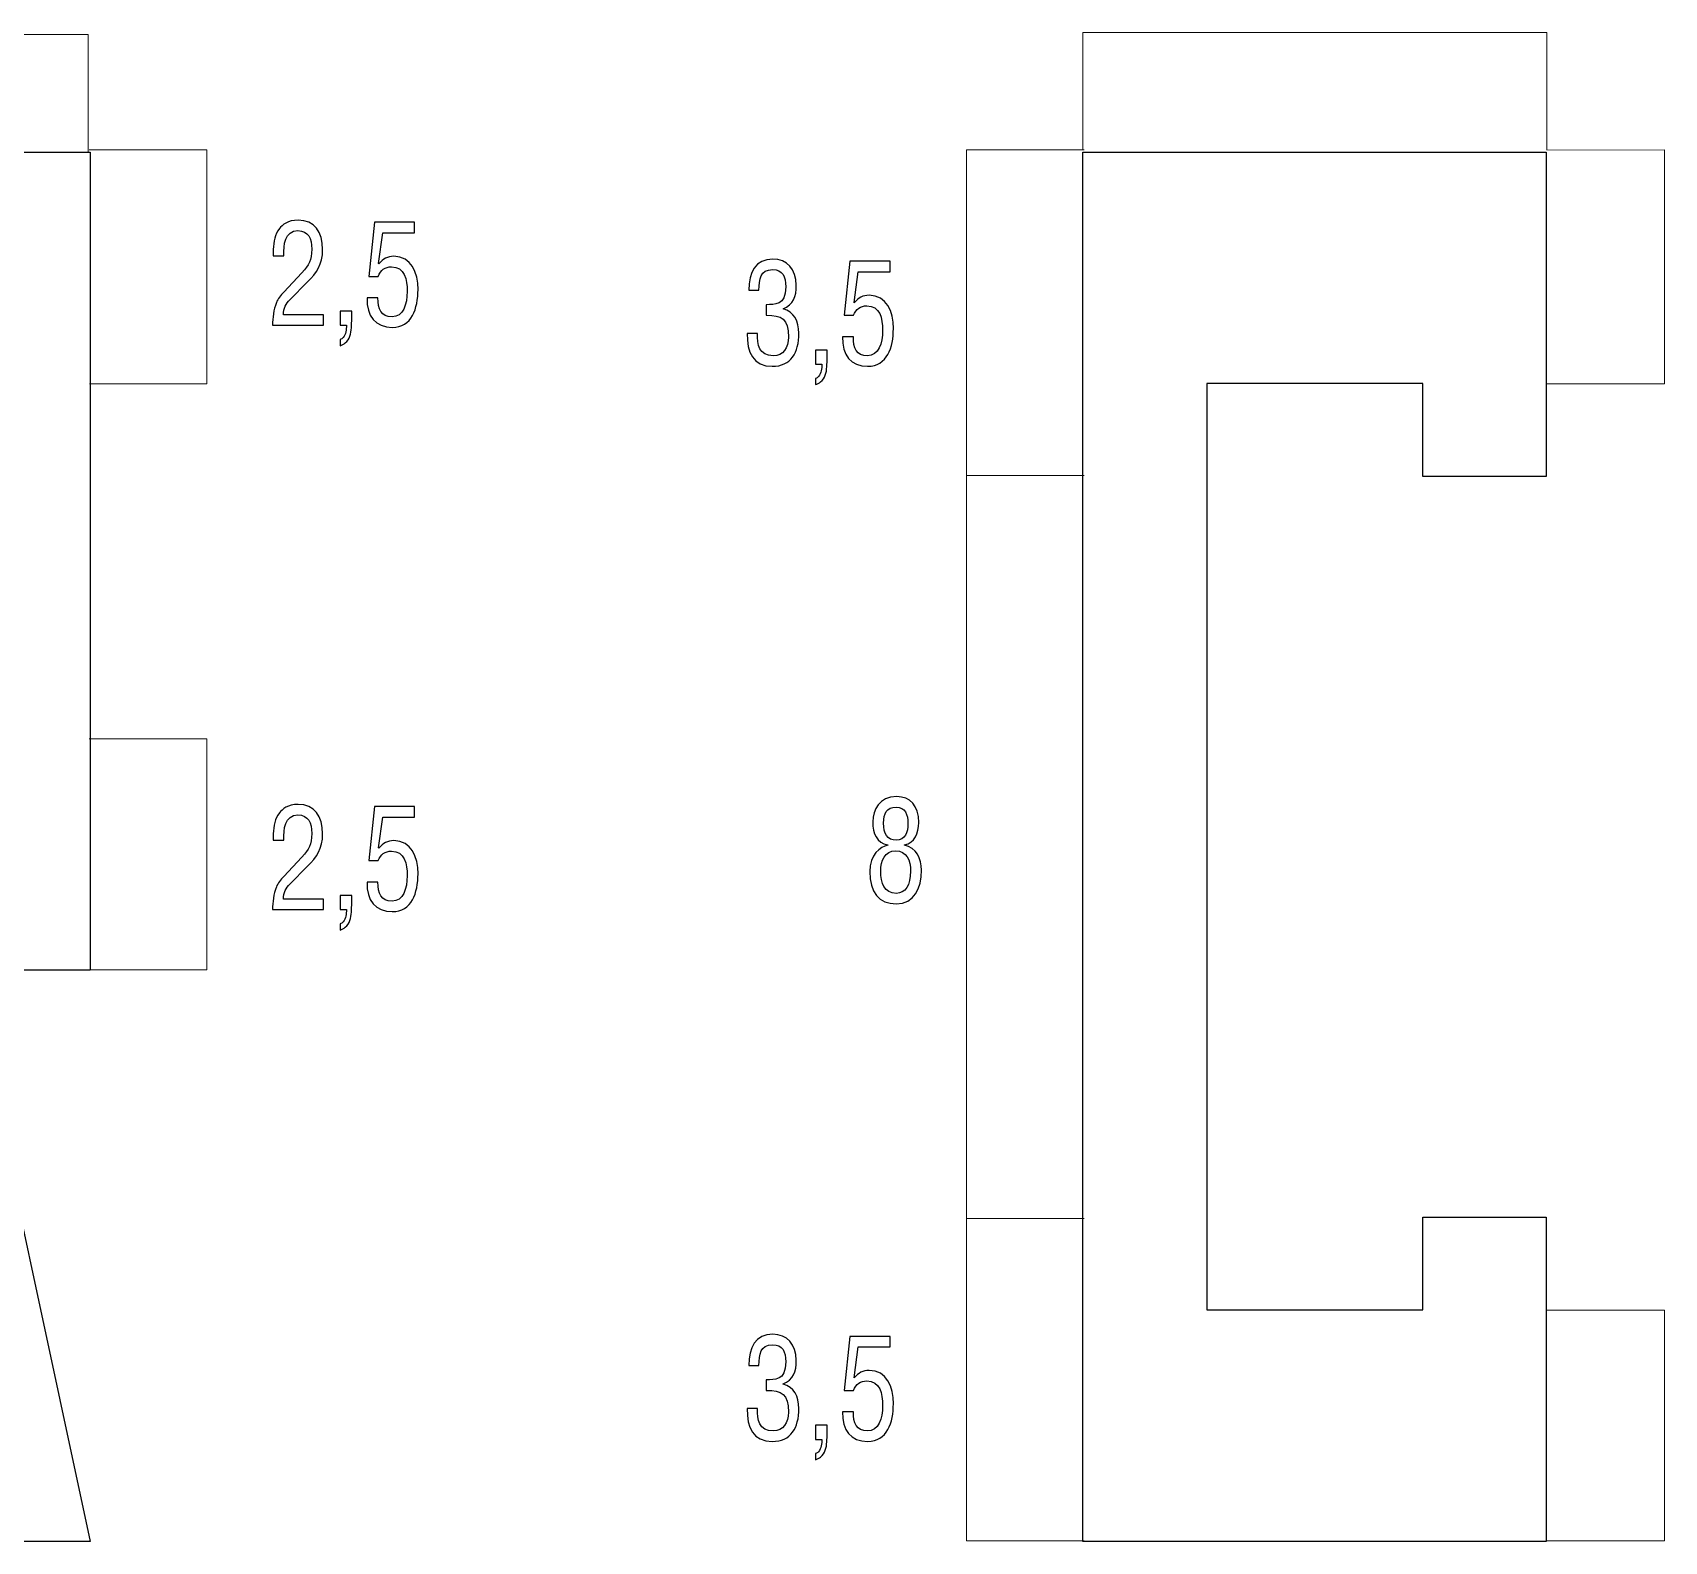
# Model space of a CAD drawing. Header units: millimetres. Extents: x -187 to 68, y -53 to 125.
# Drawn here: x -112.15 to -87.53, y 70.06 to 92.83 of the extents above; entities that cross this region are included whole.
import ezdxf

# ---------------------------------------------------------------- set-up
doc = ezdxf.new("R2010")
doc.units = ezdxf.units.MM
doc.header["$MEASUREMENT"] = 0
doc.layers.add('ESQUEMA', color=7, linetype='Continuous')

msp = doc.modelspace()

# ---------------------------------------------------------------- linework, layer by layer
at = {"layer": 'ESQUEMA', "color": 250, "lineweight": 15}
for points, knots in [([(-96.308, 91.0567), (-96.308, 91.0567), (-96.308, 92.8276), (-96.308, 92.8276), (-96.308, 92.8276), (-96.308, 92.8276), (-89.3074, 92.8276), (-89.3074, 92.8276), (-89.3074, 92.8276), (-89.3074, 92.8276), (-89.3074, 91.056), (-89.3074, 91.056)], [0, 0, 0, 0, 0.25, 0.25, 0.25, 0.25, 0.5, 0.5, 0.5, 0.5, 1, 1, 1, 1]), ([(-118.2794, 91.0284), (-118.2794, 91.0284), (-118.2794, 92.7994), (-118.2794, 92.7994), (-118.2794, 92.7994), (-118.2794, 92.7994), (-111.3166, 92.7994), (-111.3166, 92.7994), (-111.3166, 92.7994), (-111.3166, 92.7994), (-111.3166, 91.0281), (-111.3166, 91.0281)], [0, 0, 0, 0, 0.25, 0.25, 0.25, 0.25, 0.5, 0.5, 0.5, 0.5, 1, 1, 1, 1]), ([(-111.2993, 91.056), (-111.2993, 91.056), (-109.5248, 91.0564), (-109.5248, 91.0564), (-109.5248, 91.0564), (-109.5248, 91.0564), (-109.5248, 87.5275), (-109.5248, 87.5275), (-109.5248, 87.5275), (-109.5248, 87.5275), (-111.2979, 87.5275), (-111.2979, 87.5275)], [0, 0, 0, 0, 0.25, 0.25, 0.25, 0.25, 0.5, 0.5, 0.5, 0.5, 1, 1, 1, 1]), ([(-96.2875, 86.1453), (-96.2875, 86.1453), (-98.0619, 86.1446), (-98.0619, 86.1446), (-98.0619, 86.1446), (-98.0619, 86.1446), (-98.0619, 91.056), (-98.0619, 91.056), (-98.0619, 91.056), (-98.0619, 91.056), (-96.2889, 91.056), (-96.2889, 91.056)], [0, 0, 0, 0, 0.25, 0.25, 0.25, 0.25, 0.5, 0.5, 0.5, 0.5, 1, 1, 1, 1]), ([(-89.3074, 91.0557), (-89.3074, 91.0557), (-87.5329, 91.056), (-87.5329, 91.056), (-87.5329, 91.056), (-87.5329, 91.056), (-87.5329, 87.5275), (-87.5329, 87.5275), (-87.5329, 87.5275), (-87.5329, 87.5275), (-89.3059, 87.5275), (-89.3059, 87.5275)], [0, 0, 0, 0, 0.25, 0.25, 0.25, 0.25, 0.5, 0.5, 0.5, 0.5, 1, 1, 1, 1]), ([(-96.2875, 74.9298), (-96.2875, 74.9298), (-98.0619, 74.9295), (-98.0619, 74.9295), (-98.0619, 74.9295), (-98.0619, 74.9295), (-98.0619, 86.1446), (-98.0619, 86.1446)], [0, 0, 0, 0, 0.3333333, 0.3333333, 0.3333333, 0.3333333, 1, 1, 1, 1]), ([(-111.2993, 82.1663), (-111.2993, 82.1663), (-109.5248, 82.167), (-109.5248, 82.167), (-109.5248, 82.167), (-109.5248, 82.167), (-109.5248, 78.6829), (-109.5248, 78.6829), (-109.5248, 78.6829), (-109.5248, 78.6829), (-111.2979, 78.6829), (-111.2979, 78.6829)], [0, 0, 0, 0, 0.25, 0.25, 0.25, 0.25, 0.5, 0.5, 0.5, 0.5, 1, 1, 1, 1]), ([(-96.2875, 70.0636), (-96.2875, 70.0636), (-98.0619, 70.0629), (-98.0619, 70.0629), (-98.0619, 70.0629), (-98.0619, 70.0629), (-98.0619, 74.9295), (-98.0619, 74.9295)], [0, 0, 0, 0, 0.3333333, 0.3333333, 0.3333333, 0.3333333, 1, 1, 1, 1]), ([(-89.3074, 73.5463), (-89.3074, 73.5463), (-87.5329, 73.5467), (-87.5329, 73.5467), (-87.5329, 73.5467), (-87.5329, 73.5467), (-87.5329, 70.063), (-87.5329, 70.063), (-87.5329, 70.063), (-87.5329, 70.063), (-89.3059, 70.063), (-89.3059, 70.063)], [0, 0, 0, 0, 0.25, 0.25, 0.25, 0.25, 0.5, 0.5, 0.5, 0.5, 1, 1, 1, 1])]:
    msp.add_open_spline(points, degree=3, knots=knots, dxfattribs=at)
at = {"layer": 'ESQUEMA', "color": 250}
for points, knots in [([(-111.2836, 91.0249), (-111.2836, 91.0249), (-118.2735, 91.0249), (-118.2735, 91.0249), (-118.2735, 91.0249), (-118.2735, 91.0249), (-118.2735, 70.055), (-118.2735, 70.055), (-118.2735, 70.055), (-118.2735, 70.055), (-116.4091, 70.055), (-116.4091, 70.055), (-116.4091, 70.055), (-116.4091, 70.055), (-116.4091, 78.6769), (-116.4091, 78.6769), (-116.4091, 78.6769), (-116.4091, 78.6769), (-115.0015, 78.6752), (-115.0015, 78.6752), (-115.0015, 78.6752), (-115.0015, 78.6752), (-113.147, 70.055), (-113.147, 70.055), (-113.147, 70.055), (-113.147, 70.055), (-111.2836, 70.055), (-111.2836, 70.055), (-111.2836, 70.055), (-111.2836, 70.055), (-113.1378, 78.6752), (-113.1378, 78.6752), (-113.1378, 78.6752), (-113.1378, 78.6752), (-111.2836, 78.6752), (-111.2836, 78.6752), (-111.2836, 78.6752), (-111.2836, 78.6752), (-111.2836, 91.0249), (-111.2836, 91.0249)], [0, 0, 0, 0, 0.0909091, 0.0909091, 0.0909091, 0.0909091, 0.1818182, 0.1818182, 0.1818182, 0.1818182, 0.2727273, 0.2727273, 0.2727273, 0.2727273, 0.3636364, 0.3636364, 0.3636364, 0.3636364, 0.4545455, 0.4545455, 0.4545455, 0.4545455, 0.5454545, 0.5454545, 0.5454545, 0.5454545, 0.6363636, 0.6363636, 0.6363636, 0.6363636, 0.7272727, 0.7272727, 0.7272727, 0.7272727, 0.8181818, 0.8181818, 0.8181818, 0.8181818, 1, 1, 1, 1]), ([(-94.439, 87.5316), (-94.439, 87.5316), (-91.1797, 87.5316), (-91.1797, 87.5316), (-91.1797, 87.5316), (-91.1797, 87.5316), (-91.1797, 86.1301), (-91.1797, 86.1301), (-91.1797, 86.1301), (-91.1797, 86.1301), (-89.3181, 86.1301), (-89.3181, 86.1301), (-89.3181, 86.1301), (-89.3181, 86.1301), (-89.3181, 91.0249), (-89.3181, 91.0249), (-89.3181, 91.0249), (-89.3181, 91.0249), (-96.308, 91.0249), (-96.308, 91.0249), (-96.308, 91.0249), (-96.308, 91.0249), (-96.308, 70.055), (-96.308, 70.055), (-96.308, 70.055), (-96.308, 70.055), (-89.3181, 70.055), (-89.3181, 70.055), (-89.3181, 70.055), (-89.3181, 70.055), (-89.3181, 74.9484), (-89.3181, 74.9484), (-89.3181, 74.9484), (-89.3181, 74.9484), (-91.1797, 74.9484), (-91.1797, 74.9484), (-91.1797, 74.9484), (-91.1797, 74.9484), (-91.1797, 73.55), (-91.1797, 73.55), (-91.1797, 73.55), (-91.1797, 73.55), (-94.439, 73.55), (-94.439, 73.55), (-94.439, 73.55), (-94.439, 73.55), (-94.439, 87.5316), (-94.439, 87.5316)], [0, 0, 0, 0, 0.0769231, 0.0769231, 0.0769231, 0.0769231, 0.1538462, 0.1538462, 0.1538462, 0.1538462, 0.2307692, 0.2307692, 0.2307692, 0.2307692, 0.3076923, 0.3076923, 0.3076923, 0.3076923, 0.3846154, 0.3846154, 0.3846154, 0.3846154, 0.4615385, 0.4615385, 0.4615385, 0.4615385, 0.5384615, 0.5384615, 0.5384615, 0.5384615, 0.6153846, 0.6153846, 0.6153846, 0.6153846, 0.6923077, 0.6923077, 0.6923077, 0.6923077, 0.7692308, 0.7692308, 0.7692308, 0.7692308, 0.8461538, 0.8461538, 0.8461538, 0.8461538, 1, 1, 1, 1]), ([(-108.2667, 88.8001), (-108.3355, 88.7324), (-108.3659, 88.6689), (-108.3697, 88.5694), (-108.3697, 88.5694), (-108.3697, 88.5694), (-107.7658, 88.5694), (-107.7658, 88.5694), (-107.7658, 88.5694), (-107.7658, 88.5694), (-107.7658, 88.4107), (-107.7658, 88.4107), (-107.7658, 88.4107), (-107.7658, 88.4107), (-108.5334, 88.4107), (-108.5334, 88.4107), (-108.5334, 88.4107), (-108.5317, 88.525), (-108.5183, 88.6414), (-108.4763, 88.7536), (-108.4763, 88.7536), (-108.4555, 88.8086), (-108.4061, 88.8679), (-108.3641, 88.912), (-108.3641, 88.912), (-108.3641, 88.912), (-108.0914, 89.2041), (-108.0914, 89.2041), (-108.0914, 89.2041), (-107.981, 89.3226), (-107.9429, 89.3861), (-107.9429, 89.5597), (-107.9429, 89.5597), (-107.9429, 89.7202), (-107.9926, 89.8387), (-108.1545, 89.8387), (-108.1545, 89.8387), (-108.3507, 89.8387), (-108.368, 89.6249), (-108.3641, 89.4581), (-108.3641, 89.4581), (-108.3641, 89.4581), (-108.5221, 89.4581), (-108.5221, 89.4581), (-108.5221, 89.4581), (-108.5221, 89.4581), (-108.5221, 89.5554), (-108.5221, 89.5554), (-108.5221, 89.5554), (-108.5221, 89.6715), (-108.4953, 89.7816), (-108.4308, 89.8726), (-108.4308, 89.8726), (-108.3867, 89.9234), (-108.3069, 89.9975), (-108.1468, 89.9975), (-108.1468, 89.9975), (-107.903, 89.9975), (-107.7788, 89.8175), (-107.7788, 89.5554), (-107.7788, 89.5554), (-107.7788, 89.3226), (-107.8628, 89.2083), (-108.0096, 89.0601), (-108.0096, 89.0601), (-108.0096, 89.0601), (-108.2667, 88.8001), (-108.2667, 88.8001)], [0, 0, 0, 0, 0.0555556, 0.0555556, 0.0555556, 0.0555556, 0.1111111, 0.1111111, 0.1111111, 0.1111111, 0.1666667, 0.1666667, 0.1666667, 0.1666667, 0.2222222, 0.2222222, 0.2222222, 0.2222222, 0.2777778, 0.2777778, 0.2777778, 0.2777778, 0.3333333, 0.3333333, 0.3333333, 0.3333333, 0.3888889, 0.3888889, 0.3888889, 0.3888889, 0.4444444, 0.4444444, 0.4444444, 0.4444444, 0.5, 0.5, 0.5, 0.5, 0.5555556, 0.5555556, 0.5555556, 0.5555556, 0.6111111, 0.6111111, 0.6111111, 0.6111111, 0.6666667, 0.6666667, 0.6666667, 0.6666667, 0.7222222, 0.7222222, 0.7222222, 0.7222222, 0.7777778, 0.7777778, 0.7777778, 0.7777778, 0.8333333, 0.8333333, 0.8333333, 0.8333333, 0.8888889, 0.8888889, 0.8888889, 0.8888889, 1, 1, 1, 1]), ([(-106.943, 88.8255), (-106.9504, 88.6561), (-106.8932, 88.5379), (-106.7313, 88.5379), (-106.7313, 88.5379), (-106.5637, 88.5379), (-106.5027, 88.7239), (-106.5027, 88.9207), (-106.5027, 88.9207), (-106.5027, 89.1027), (-106.5387, 89.2929), (-106.7408, 89.2929), (-106.7408, 89.2929), (-106.8361, 89.2929), (-106.9028, 89.2463), (-106.9412, 89.149), (-106.9412, 89.149), (-106.9412, 89.149), (-107.082, 89.149), (-107.082, 89.149), (-107.082, 89.149), (-107.082, 89.149), (-106.998, 89.9656), (-106.998, 89.9656), (-106.998, 89.9656), (-106.998, 89.9656), (-106.3902, 89.9656), (-106.3902, 89.9656), (-106.3902, 89.9656), (-106.3902, 89.9656), (-106.3902, 89.8069), (-106.3902, 89.8069), (-106.3902, 89.8069), (-106.3902, 89.8069), (-106.8703, 89.8069), (-106.8703, 89.8069), (-106.8703, 89.8069), (-106.8703, 89.8069), (-106.9334, 89.3416), (-106.9334, 89.3416), (-106.9334, 89.3416), (-106.9334, 89.3416), (-106.9296, 89.3373), (-106.9296, 89.3373), (-106.9296, 89.3373), (-106.8668, 89.4135), (-106.8019, 89.4516), (-106.7027, 89.4516), (-106.7027, 89.4516), (-106.4399, 89.4495), (-106.339, 89.2065), (-106.339, 88.9482), (-106.339, 88.9482), (-106.339, 88.6667), (-106.4321, 88.3792), (-106.7274, 88.3792), (-106.7274, 88.3792), (-106.9811, 88.3792), (-107.1183, 88.5461), (-107.1067, 88.8255), (-107.1067, 88.8255), (-107.1067, 88.8255), (-106.943, 88.8255), (-106.943, 88.8255)], [0, 0, 0, 0, 0.0588235, 0.0588235, 0.0588235, 0.0588235, 0.1176471, 0.1176471, 0.1176471, 0.1176471, 0.1764706, 0.1764706, 0.1764706, 0.1764706, 0.2352941, 0.2352941, 0.2352941, 0.2352941, 0.2941176, 0.2941176, 0.2941176, 0.2941176, 0.3529412, 0.3529412, 0.3529412, 0.3529412, 0.4117647, 0.4117647, 0.4117647, 0.4117647, 0.4705882, 0.4705882, 0.4705882, 0.4705882, 0.5294118, 0.5294118, 0.5294118, 0.5294118, 0.5882353, 0.5882353, 0.5882353, 0.5882353, 0.6470588, 0.6470588, 0.6470588, 0.6470588, 0.7058824, 0.7058824, 0.7058824, 0.7058824, 0.7647059, 0.7647059, 0.7647059, 0.7647059, 0.8235294, 0.8235294, 0.8235294, 0.8235294, 0.8823529, 0.8823529, 0.8823529, 0.8823529, 1, 1, 1, 1]), ([(-101.0861, 88.7197), (-100.9606, 88.7282), (-100.7909, 88.6985), (-100.7909, 88.9906), (-100.7909, 88.9906), (-100.7909, 89.1451), (-100.8329, 89.2506), (-100.9909, 89.2506), (-100.9909, 89.2506), (-101.1701, 89.2506), (-101.1948, 89.1025), (-101.1948, 88.9398), (-101.1948, 88.9398), (-101.1948, 88.9398), (-101.3454, 88.9398), (-101.3454, 88.9398), (-101.3454, 88.9398), (-101.3528, 89.2062), (-101.2463, 89.4094), (-100.987, 89.4094), (-100.987, 89.4094), (-100.7736, 89.4094), (-100.6307, 89.2549), (-100.6307, 89.0157), (-100.6307, 89.0157), (-100.6307, 88.8446), (-100.6783, 88.7197), (-100.8307, 88.6604), (-100.8307, 88.6604), (-100.8307, 88.6604), (-100.8307, 88.6562), (-100.8307, 88.6562), (-100.8307, 88.6562), (-100.6649, 88.616), (-100.5926, 88.4699), (-100.5926, 88.2904), (-100.5926, 88.2904), (-100.5926, 87.994), (-100.7108, 87.7912), (-100.9948, 87.7912), (-100.9948, 87.7912), (-101.2805, 87.7912), (-101.3779, 88.0004), (-101.3723, 88.2883), (-101.3723, 88.2883), (-101.3723, 88.2883), (-101.2156, 88.2883), (-101.2156, 88.2883), (-101.2156, 88.2883), (-101.229, 88.1189), (-101.1853, 87.9496), (-100.9814, 87.9496), (-100.9814, 87.9496), (-100.8251, 87.9496), (-100.7507, 88.0702), (-100.7507, 88.2332), (-100.7507, 88.2332), (-100.7507, 88.5101), (-100.8459, 88.5631), (-101.0861, 88.5609), (-101.0861, 88.5609), (-101.0861, 88.5609), (-101.0861, 88.7197), (-101.0861, 88.7197)], [0, 0, 0, 0, 0.0588235, 0.0588235, 0.0588235, 0.0588235, 0.1176471, 0.1176471, 0.1176471, 0.1176471, 0.1764706, 0.1764706, 0.1764706, 0.1764706, 0.2352941, 0.2352941, 0.2352941, 0.2352941, 0.2941176, 0.2941176, 0.2941176, 0.2941176, 0.3529412, 0.3529412, 0.3529412, 0.3529412, 0.4117647, 0.4117647, 0.4117647, 0.4117647, 0.4705882, 0.4705882, 0.4705882, 0.4705882, 0.5294118, 0.5294118, 0.5294118, 0.5294118, 0.5882353, 0.5882353, 0.5882353, 0.5882353, 0.6470588, 0.6470588, 0.6470588, 0.6470588, 0.7058824, 0.7058824, 0.7058824, 0.7058824, 0.7647059, 0.7647059, 0.7647059, 0.7647059, 0.8235294, 0.8235294, 0.8235294, 0.8235294, 0.8823529, 0.8823529, 0.8823529, 0.8823529, 1, 1, 1, 1]), ([(-99.7699, 88.2374), (-99.7773, 88.068), (-99.7202, 87.9499), (-99.5583, 87.9499), (-99.5583, 87.9499), (-99.3907, 87.9499), (-99.3297, 88.1358), (-99.3297, 88.3326), (-99.3297, 88.3326), (-99.3297, 88.5147), (-99.3657, 88.7048), (-99.5678, 88.7048), (-99.5678, 88.7048), (-99.663, 88.7048), (-99.7297, 88.6582), (-99.7682, 88.5609), (-99.7682, 88.5609), (-99.7682, 88.5609), (-99.9089, 88.5609), (-99.9089, 88.5609), (-99.9089, 88.5609), (-99.9089, 88.5609), (-99.825, 89.3776), (-99.825, 89.3776), (-99.825, 89.3776), (-99.825, 89.3776), (-99.2171, 89.3776), (-99.2171, 89.3776), (-99.2171, 89.3776), (-99.2171, 89.3776), (-99.2171, 89.2188), (-99.2171, 89.2188), (-99.2171, 89.2188), (-99.2171, 89.2188), (-99.6973, 89.2188), (-99.6973, 89.2188), (-99.6973, 89.2188), (-99.6973, 89.2188), (-99.7604, 88.7535), (-99.7604, 88.7535), (-99.7604, 88.7535), (-99.7604, 88.7535), (-99.7565, 88.7493), (-99.7565, 88.7493), (-99.7565, 88.7493), (-99.6937, 88.8255), (-99.6288, 88.8636), (-99.5297, 88.8636), (-99.5297, 88.8636), (-99.2669, 88.8614), (-99.166, 88.6184), (-99.166, 88.3601), (-99.166, 88.3601), (-99.166, 88.0786), (-99.2591, 87.7911), (-99.5544, 87.7911), (-99.5544, 87.7911), (-99.808, 87.7911), (-99.9453, 87.958), (-99.9336, 88.2374), (-99.9336, 88.2374), (-99.9336, 88.2374), (-99.7699, 88.2374), (-99.7699, 88.2374)], [0, 0, 0, 0, 0.0588235, 0.0588235, 0.0588235, 0.0588235, 0.1176471, 0.1176471, 0.1176471, 0.1176471, 0.1764706, 0.1764706, 0.1764706, 0.1764706, 0.2352941, 0.2352941, 0.2352941, 0.2352941, 0.2941176, 0.2941176, 0.2941176, 0.2941176, 0.3529412, 0.3529412, 0.3529412, 0.3529412, 0.4117647, 0.4117647, 0.4117647, 0.4117647, 0.4705882, 0.4705882, 0.4705882, 0.4705882, 0.5294118, 0.5294118, 0.5294118, 0.5294118, 0.5882353, 0.5882353, 0.5882353, 0.5882353, 0.6470588, 0.6470588, 0.6470588, 0.6470588, 0.7058824, 0.7058824, 0.7058824, 0.7058824, 0.7647059, 0.7647059, 0.7647059, 0.7647059, 0.8235294, 0.8235294, 0.8235294, 0.8235294, 0.8823529, 0.8823529, 0.8823529, 0.8823529, 1, 1, 1, 1]), ([(-107.5125, 88.4108), (-107.5125, 88.4108), (-107.5125, 88.6225), (-107.5125, 88.6225), (-107.5125, 88.6225), (-107.5125, 88.6225), (-107.3392, 88.6225), (-107.3392, 88.6225), (-107.3392, 88.6225), (-107.3392, 88.5883), (-107.3371, 88.4532), (-107.3449, 88.3727), (-107.3449, 88.3727), (-107.3467, 88.286), (-107.3696, 88.1971), (-107.4384, 88.1441), (-107.4384, 88.1441), (-107.4592, 88.1251), (-107.486, 88.1124), (-107.5125, 88.1022), (-107.5125, 88.1022), (-107.5125, 88.1022), (-107.5125, 88.1971), (-107.5125, 88.1971), (-107.5125, 88.1971), (-107.4991, 88.1992), (-107.48, 88.2098), (-107.4687, 88.2246), (-107.4687, 88.2246), (-107.4267, 88.2754), (-107.419, 88.3452), (-107.419, 88.4108), (-107.419, 88.4108), (-107.419, 88.4108), (-107.5125, 88.4108), (-107.5125, 88.4108)], [0, 0, 0, 0, 0.1, 0.1, 0.1, 0.1, 0.2, 0.2, 0.2, 0.2, 0.3, 0.3, 0.3, 0.3, 0.4, 0.4, 0.4, 0.4, 0.5, 0.5, 0.5, 0.5, 0.6, 0.6, 0.6, 0.6, 0.7, 0.7, 0.7, 0.7, 0.8, 0.8, 0.8, 0.8, 1, 1, 1, 1]), ([(-100.3394, 87.8228), (-100.3394, 87.8228), (-100.3394, 88.0344), (-100.3394, 88.0344), (-100.3394, 88.0344), (-100.3394, 88.0344), (-100.1662, 88.0344), (-100.1662, 88.0344), (-100.1662, 88.0344), (-100.1662, 88.0002), (-100.1641, 87.8651), (-100.1719, 87.7847), (-100.1719, 87.7847), (-100.1736, 87.6979), (-100.1966, 87.609), (-100.2653, 87.5561), (-100.2653, 87.5561), (-100.2862, 87.537), (-100.313, 87.5243), (-100.3394, 87.5141), (-100.3394, 87.5141), (-100.3394, 87.5141), (-100.3394, 87.609), (-100.3394, 87.609), (-100.3394, 87.609), (-100.326, 87.6111), (-100.307, 87.6217), (-100.2957, 87.6365), (-100.2957, 87.6365), (-100.2537, 87.6873), (-100.2459, 87.7571), (-100.2459, 87.8228), (-100.2459, 87.8228), (-100.2459, 87.8228), (-100.3394, 87.8228), (-100.3394, 87.8228)], [0, 0, 0, 0, 0.1, 0.1, 0.1, 0.1, 0.2, 0.2, 0.2, 0.2, 0.3, 0.3, 0.3, 0.3, 0.4, 0.4, 0.4, 0.4, 0.5, 0.5, 0.5, 0.5, 0.6, 0.6, 0.6, 0.6, 0.7, 0.7, 0.7, 0.7, 0.8, 0.8, 0.8, 0.8, 1, 1, 1, 1]), ([(-99.2501, 80.5676), (-99.4198, 80.5994), (-99.4769, 80.737), (-99.4769, 80.9169), (-99.4769, 80.9169), (-99.4769, 81.0965), (-99.3834, 81.2954), (-99.115, 81.2954), (-99.115, 81.2954), (-98.9149, 81.2954), (-98.7834, 81.1642), (-98.7834, 80.9063), (-98.7834, 80.9063), (-98.7834, 80.7454), (-98.8444, 80.5994), (-98.9989, 80.5676), (-98.9989, 80.5676), (-98.9989, 80.5676), (-98.9989, 80.5634), (-98.9989, 80.5634), (-98.9989, 80.5634), (-98.8197, 80.5295), (-98.7431, 80.3602), (-98.7431, 80.187), (-98.7431, 80.187), (-98.7431, 79.9139), (-98.8483, 79.6772), (-99.1245, 79.6772), (-99.1245, 79.6772), (-99.3856, 79.6772), (-99.521, 79.8571), (-99.521, 80.1637), (-99.521, 80.1637), (-99.521, 80.4195), (-99.3683, 80.5401), (-99.2501, 80.5634), (-99.2501, 80.5634), (-99.2501, 80.5634), (-99.2501, 80.5676), (-99.2501, 80.5676)], [0, 0, 0, 0, 0.0909091, 0.0909091, 0.0909091, 0.0909091, 0.1818182, 0.1818182, 0.1818182, 0.1818182, 0.2727273, 0.2727273, 0.2727273, 0.2727273, 0.3636364, 0.3636364, 0.3636364, 0.3636364, 0.4545455, 0.4545455, 0.4545455, 0.4545455, 0.5454545, 0.5454545, 0.5454545, 0.5454545, 0.6363636, 0.6363636, 0.6363636, 0.6363636, 0.7272727, 0.7272727, 0.7272727, 0.7272727, 0.8181818, 0.8181818, 0.8181818, 0.8181818, 1, 1, 1, 1]), ([(-108.2667, 79.9807), (-108.3355, 79.913), (-108.3659, 79.8495), (-108.3697, 79.75), (-108.3697, 79.75), (-108.3697, 79.75), (-107.7658, 79.75), (-107.7658, 79.75), (-107.7658, 79.75), (-107.7658, 79.75), (-107.7658, 79.5912), (-107.7658, 79.5912), (-107.7658, 79.5912), (-107.7658, 79.5912), (-108.5334, 79.5912), (-108.5334, 79.5912), (-108.5334, 79.5912), (-108.5317, 79.7055), (-108.5183, 79.8219), (-108.4763, 79.9341), (-108.4763, 79.9341), (-108.4555, 79.9892), (-108.4061, 80.0484), (-108.3641, 80.0925), (-108.3641, 80.0925), (-108.3641, 80.0925), (-108.0914, 80.3846), (-108.0914, 80.3846), (-108.0914, 80.3846), (-107.981, 80.5032), (-107.9429, 80.5667), (-107.9429, 80.7402), (-107.9429, 80.7402), (-107.9429, 80.9007), (-107.9926, 81.0193), (-108.1545, 81.0193), (-108.1545, 81.0193), (-108.3507, 81.0193), (-108.368, 80.8055), (-108.3641, 80.6386), (-108.3641, 80.6386), (-108.3641, 80.6386), (-108.5221, 80.6386), (-108.5221, 80.6386), (-108.5221, 80.6386), (-108.5221, 80.6386), (-108.5221, 80.736), (-108.5221, 80.736), (-108.5221, 80.736), (-108.5221, 80.852), (-108.4953, 80.9621), (-108.4308, 81.0531), (-108.4308, 81.0531), (-108.3867, 81.1039), (-108.3069, 81.178), (-108.1468, 81.178), (-108.1468, 81.178), (-107.903, 81.178), (-107.7788, 80.9981), (-107.7788, 80.736), (-107.7788, 80.736), (-107.7788, 80.5032), (-107.8628, 80.3889), (-108.0096, 80.2407), (-108.0096, 80.2407), (-108.0096, 80.2407), (-108.2667, 79.9807), (-108.2667, 79.9807)], [0, 0, 0, 0, 0.0555556, 0.0555556, 0.0555556, 0.0555556, 0.1111111, 0.1111111, 0.1111111, 0.1111111, 0.1666667, 0.1666667, 0.1666667, 0.1666667, 0.2222222, 0.2222222, 0.2222222, 0.2222222, 0.2777778, 0.2777778, 0.2777778, 0.2777778, 0.3333333, 0.3333333, 0.3333333, 0.3333333, 0.3888889, 0.3888889, 0.3888889, 0.3888889, 0.4444444, 0.4444444, 0.4444444, 0.4444444, 0.5, 0.5, 0.5, 0.5, 0.5555556, 0.5555556, 0.5555556, 0.5555556, 0.6111111, 0.6111111, 0.6111111, 0.6111111, 0.6666667, 0.6666667, 0.6666667, 0.6666667, 0.7222222, 0.7222222, 0.7222222, 0.7222222, 0.7777778, 0.7777778, 0.7777778, 0.7777778, 0.8333333, 0.8333333, 0.8333333, 0.8333333, 0.8888889, 0.8888889, 0.8888889, 0.8888889, 1, 1, 1, 1]), ([(-106.943, 80.006), (-106.9504, 79.8367), (-106.8932, 79.7185), (-106.7313, 79.7185), (-106.7313, 79.7185), (-106.5637, 79.7185), (-106.5027, 79.9044), (-106.5027, 80.1013), (-106.5027, 80.1013), (-106.5027, 80.2833), (-106.5387, 80.4734), (-106.7408, 80.4734), (-106.7408, 80.4734), (-106.8361, 80.4734), (-106.9028, 80.4269), (-106.9412, 80.3295), (-106.9412, 80.3295), (-106.9412, 80.3295), (-107.082, 80.3295), (-107.082, 80.3295), (-107.082, 80.3295), (-107.082, 80.3295), (-106.998, 81.1462), (-106.998, 81.1462), (-106.998, 81.1462), (-106.998, 81.1462), (-106.3902, 81.1462), (-106.3902, 81.1462), (-106.3902, 81.1462), (-106.3902, 81.1462), (-106.3902, 80.9874), (-106.3902, 80.9874), (-106.3902, 80.9874), (-106.3902, 80.9874), (-106.8703, 80.9874), (-106.8703, 80.9874), (-106.8703, 80.9874), (-106.8703, 80.9874), (-106.9334, 80.5221), (-106.9334, 80.5221), (-106.9334, 80.5221), (-106.9334, 80.5221), (-106.9296, 80.5179), (-106.9296, 80.5179), (-106.9296, 80.5179), (-106.8668, 80.5941), (-106.8019, 80.6322), (-106.7027, 80.6322), (-106.7027, 80.6322), (-106.4399, 80.6301), (-106.339, 80.387), (-106.339, 80.1288), (-106.339, 80.1288), (-106.339, 79.8473), (-106.4321, 79.5598), (-106.7274, 79.5598), (-106.7274, 79.5598), (-106.9811, 79.5598), (-107.1183, 79.7266), (-107.1067, 80.006), (-107.1067, 80.006), (-107.1067, 80.006), (-106.943, 80.006), (-106.943, 80.006)], [0, 0, 0, 0, 0.0588235, 0.0588235, 0.0588235, 0.0588235, 0.1176471, 0.1176471, 0.1176471, 0.1176471, 0.1764706, 0.1764706, 0.1764706, 0.1764706, 0.2352941, 0.2352941, 0.2352941, 0.2352941, 0.2941176, 0.2941176, 0.2941176, 0.2941176, 0.3529412, 0.3529412, 0.3529412, 0.3529412, 0.4117647, 0.4117647, 0.4117647, 0.4117647, 0.4705882, 0.4705882, 0.4705882, 0.4705882, 0.5294118, 0.5294118, 0.5294118, 0.5294118, 0.5882353, 0.5882353, 0.5882353, 0.5882353, 0.6470588, 0.6470588, 0.6470588, 0.6470588, 0.7058824, 0.7058824, 0.7058824, 0.7058824, 0.7647059, 0.7647059, 0.7647059, 0.7647059, 0.8235294, 0.8235294, 0.8235294, 0.8235294, 0.8823529, 0.8823529, 0.8823529, 0.8823529, 1, 1, 1, 1]), ([(-99.1245, 80.6375), (-98.9851, 80.6375), (-98.9474, 80.7539), (-98.9474, 80.8915), (-98.9474, 80.8915), (-98.9474, 81.027), (-98.9851, 81.137), (-99.1263, 81.137), (-99.1263, 81.137), (-99.2674, 81.137), (-99.3132, 81.0397), (-99.3132, 80.8978), (-99.3132, 80.8978), (-99.315, 80.7412), (-99.2578, 80.6375), (-99.1245, 80.6375)], [0, 0, 0, 0, 0.2, 0.2, 0.2, 0.2, 0.4, 0.4, 0.4, 0.4, 0.6, 0.6, 0.6, 0.6, 1, 1, 1, 1]), ([(-99.1206, 79.836), (-98.989, 79.836), (-98.9072, 79.9563), (-98.9072, 80.1722), (-98.9072, 80.1722), (-98.9072, 80.3352), (-98.9665, 80.4787), (-99.1319, 80.4787), (-99.1319, 80.4787), (-99.2977, 80.4787), (-99.357, 80.3309), (-99.357, 80.1701), (-99.357, 80.1701), (-99.357, 79.9944), (-99.3076, 79.836), (-99.1206, 79.836)], [0, 0, 0, 0, 0.2, 0.2, 0.2, 0.2, 0.4, 0.4, 0.4, 0.4, 0.6, 0.6, 0.6, 0.6, 1, 1, 1, 1]), ([(-107.5125, 79.5914), (-107.5125, 79.5914), (-107.5125, 79.8031), (-107.5125, 79.8031), (-107.5125, 79.8031), (-107.5125, 79.8031), (-107.3392, 79.8031), (-107.3392, 79.8031), (-107.3392, 79.8031), (-107.3392, 79.7688), (-107.3371, 79.6337), (-107.3449, 79.5533), (-107.3449, 79.5533), (-107.3467, 79.4665), (-107.3696, 79.3776), (-107.4384, 79.3247), (-107.4384, 79.3247), (-107.4592, 79.3056), (-107.486, 79.2929), (-107.5125, 79.2827), (-107.5125, 79.2827), (-107.5125, 79.2827), (-107.5125, 79.3776), (-107.5125, 79.3776), (-107.5125, 79.3776), (-107.4991, 79.3797), (-107.48, 79.3903), (-107.4687, 79.4051), (-107.4687, 79.4051), (-107.4267, 79.4559), (-107.419, 79.5258), (-107.419, 79.5914), (-107.419, 79.5914), (-107.419, 79.5914), (-107.5125, 79.5914), (-107.5125, 79.5914)], [0, 0, 0, 0, 0.1, 0.1, 0.1, 0.1, 0.2, 0.2, 0.2, 0.2, 0.3, 0.3, 0.3, 0.3, 0.4, 0.4, 0.4, 0.4, 0.5, 0.5, 0.5, 0.5, 0.6, 0.6, 0.6, 0.6, 0.7, 0.7, 0.7, 0.7, 0.8, 0.8, 0.8, 0.8, 1, 1, 1, 1]), ([(-101.0861, 72.4919), (-100.9606, 72.5004), (-100.7909, 72.4708), (-100.7909, 72.7629), (-100.7909, 72.7629), (-100.7909, 72.9174), (-100.8329, 73.0229), (-100.9909, 73.0229), (-100.9909, 73.0229), (-101.1701, 73.0229), (-101.1948, 72.8747), (-101.1948, 72.7121), (-101.1948, 72.7121), (-101.1948, 72.7121), (-101.3454, 72.7121), (-101.3454, 72.7121), (-101.3454, 72.7121), (-101.3528, 72.9784), (-101.2463, 73.1816), (-100.987, 73.1816), (-100.987, 73.1816), (-100.7736, 73.1816), (-100.6307, 73.0271), (-100.6307, 72.7879), (-100.6307, 72.7879), (-100.6307, 72.6168), (-100.6783, 72.4919), (-100.8307, 72.4327), (-100.8307, 72.4327), (-100.8307, 72.4327), (-100.8307, 72.4284), (-100.8307, 72.4284), (-100.8307, 72.4284), (-100.6649, 72.3882), (-100.5926, 72.2422), (-100.5926, 72.0626), (-100.5926, 72.0626), (-100.5926, 71.7663), (-100.7108, 71.5634), (-100.9948, 71.5634), (-100.9948, 71.5634), (-101.2805, 71.5634), (-101.3779, 71.7726), (-101.3723, 72.0605), (-101.3723, 72.0605), (-101.3723, 72.0605), (-101.2156, 72.0605), (-101.2156, 72.0605), (-101.2156, 72.0605), (-101.229, 71.8911), (-101.1853, 71.7218), (-100.9814, 71.7218), (-100.9814, 71.7218), (-100.8251, 71.7218), (-100.7507, 71.8425), (-100.7507, 72.0054), (-100.7507, 72.0054), (-100.7507, 72.2824), (-100.8459, 72.3353), (-101.0861, 72.3332), (-101.0861, 72.3332), (-101.0861, 72.3332), (-101.0861, 72.4919), (-101.0861, 72.4919)], [0, 0, 0, 0, 0.0588235, 0.0588235, 0.0588235, 0.0588235, 0.1176471, 0.1176471, 0.1176471, 0.1176471, 0.1764706, 0.1764706, 0.1764706, 0.1764706, 0.2352941, 0.2352941, 0.2352941, 0.2352941, 0.2941176, 0.2941176, 0.2941176, 0.2941176, 0.3529412, 0.3529412, 0.3529412, 0.3529412, 0.4117647, 0.4117647, 0.4117647, 0.4117647, 0.4705882, 0.4705882, 0.4705882, 0.4705882, 0.5294118, 0.5294118, 0.5294118, 0.5294118, 0.5882353, 0.5882353, 0.5882353, 0.5882353, 0.6470588, 0.6470588, 0.6470588, 0.6470588, 0.7058824, 0.7058824, 0.7058824, 0.7058824, 0.7647059, 0.7647059, 0.7647059, 0.7647059, 0.8235294, 0.8235294, 0.8235294, 0.8235294, 0.8823529, 0.8823529, 0.8823529, 0.8823529, 1, 1, 1, 1]), ([(-99.7699, 72.0096), (-99.7773, 71.8403), (-99.7202, 71.7221), (-99.5583, 71.7221), (-99.5583, 71.7221), (-99.3907, 71.7221), (-99.3297, 71.908), (-99.3297, 72.1049), (-99.3297, 72.1049), (-99.3297, 72.2869), (-99.3657, 72.477), (-99.5678, 72.477), (-99.5678, 72.477), (-99.663, 72.477), (-99.7297, 72.4305), (-99.7682, 72.3331), (-99.7682, 72.3331), (-99.7682, 72.3331), (-99.9089, 72.3331), (-99.9089, 72.3331), (-99.9089, 72.3331), (-99.9089, 72.3331), (-99.825, 73.1498), (-99.825, 73.1498), (-99.825, 73.1498), (-99.825, 73.1498), (-99.2171, 73.1498), (-99.2171, 73.1498), (-99.2171, 73.1498), (-99.2171, 73.1498), (-99.2171, 72.991), (-99.2171, 72.991), (-99.2171, 72.991), (-99.2171, 72.991), (-99.6973, 72.991), (-99.6973, 72.991), (-99.6973, 72.991), (-99.6973, 72.991), (-99.7604, 72.5257), (-99.7604, 72.5257), (-99.7604, 72.5257), (-99.7604, 72.5257), (-99.7565, 72.5215), (-99.7565, 72.5215), (-99.7565, 72.5215), (-99.6937, 72.5977), (-99.6288, 72.6358), (-99.5297, 72.6358), (-99.5297, 72.6358), (-99.2669, 72.6337), (-99.166, 72.3906), (-99.166, 72.1324), (-99.166, 72.1324), (-99.166, 71.8509), (-99.2591, 71.5633), (-99.5544, 71.5633), (-99.5544, 71.5633), (-99.808, 71.5633), (-99.9453, 71.7302), (-99.9336, 72.0096), (-99.9336, 72.0096), (-99.9336, 72.0096), (-99.7699, 72.0096), (-99.7699, 72.0096)], [0, 0, 0, 0, 0.0588235, 0.0588235, 0.0588235, 0.0588235, 0.1176471, 0.1176471, 0.1176471, 0.1176471, 0.1764706, 0.1764706, 0.1764706, 0.1764706, 0.2352941, 0.2352941, 0.2352941, 0.2352941, 0.2941176, 0.2941176, 0.2941176, 0.2941176, 0.3529412, 0.3529412, 0.3529412, 0.3529412, 0.4117647, 0.4117647, 0.4117647, 0.4117647, 0.4705882, 0.4705882, 0.4705882, 0.4705882, 0.5294118, 0.5294118, 0.5294118, 0.5294118, 0.5882353, 0.5882353, 0.5882353, 0.5882353, 0.6470588, 0.6470588, 0.6470588, 0.6470588, 0.7058824, 0.7058824, 0.7058824, 0.7058824, 0.7647059, 0.7647059, 0.7647059, 0.7647059, 0.8235294, 0.8235294, 0.8235294, 0.8235294, 0.8823529, 0.8823529, 0.8823529, 0.8823529, 1, 1, 1, 1]), ([(-100.3394, 71.595), (-100.3394, 71.595), (-100.3394, 71.8067), (-100.3394, 71.8067), (-100.3394, 71.8067), (-100.3394, 71.8067), (-100.1662, 71.8067), (-100.1662, 71.8067), (-100.1662, 71.8067), (-100.1662, 71.7724), (-100.1641, 71.6373), (-100.1719, 71.5569), (-100.1719, 71.5569), (-100.1736, 71.4701), (-100.1966, 71.3812), (-100.2653, 71.3283), (-100.2653, 71.3283), (-100.2862, 71.3092), (-100.313, 71.2965), (-100.3394, 71.2863), (-100.3394, 71.2863), (-100.3394, 71.2863), (-100.3394, 71.3812), (-100.3394, 71.3812), (-100.3394, 71.3812), (-100.326, 71.3833), (-100.307, 71.3939), (-100.2957, 71.4087), (-100.2957, 71.4087), (-100.2537, 71.4595), (-100.2459, 71.5294), (-100.2459, 71.595), (-100.2459, 71.595), (-100.2459, 71.595), (-100.3394, 71.595), (-100.3394, 71.595)], [0, 0, 0, 0, 0.1, 0.1, 0.1, 0.1, 0.2, 0.2, 0.2, 0.2, 0.3, 0.3, 0.3, 0.3, 0.4, 0.4, 0.4, 0.4, 0.5, 0.5, 0.5, 0.5, 0.6, 0.6, 0.6, 0.6, 0.7, 0.7, 0.7, 0.7, 0.8, 0.8, 0.8, 0.8, 1, 1, 1, 1])]:
    msp.add_open_spline(points, degree=3, knots=knots, dxfattribs=at)

doc.saveas('drawing.dxf')
